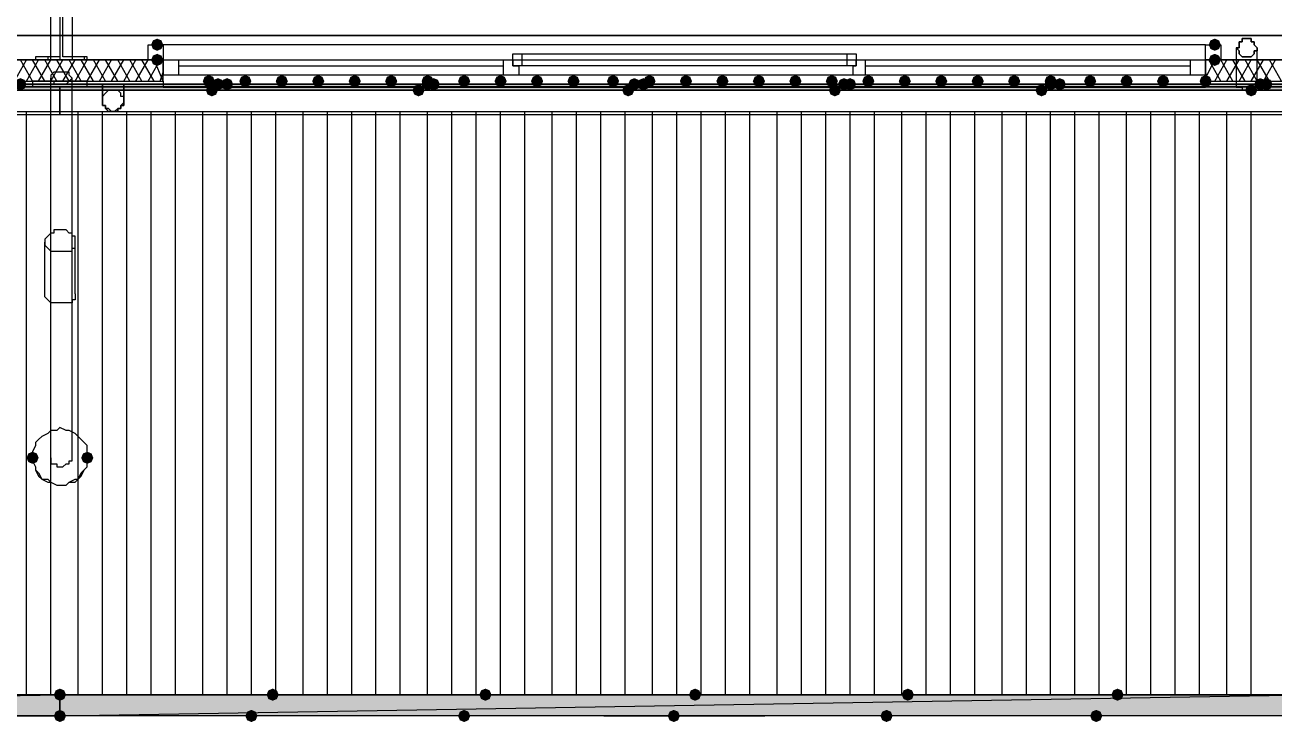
# Model space of a CAD drawing. Header units: millimetres. Extents: x 0 to 420, y 0 to 297.
# Drawn here: x 276.12 to 293.52, y 96.35 to 106.07 of the extents above; entities that cross this region are included whole.
import ezdxf

# ---------------------------------------------------------------- set-up
doc = ezdxf.new("R2010")
doc.units = ezdxf.units.MM
doc.layers.get('0').update_dxf_attribs({"linetype": 'CONTINUOUS'})

msp = doc.modelspace()

# ---------------------------------------------------------------- hatches: boundary and pattern name
at = {"true_color": 0x000007}
for points in [[(278.045333, 105.791), (278.020463, 105.731204), (277.960667, 105.706333), (277.900871, 105.731204), (277.876, 105.791), (277.900871, 105.850796), (277.960667, 105.875667), (278.020462, 105.850796)], [(292.777333, 105.791), (292.752462, 105.731204), (292.692667, 105.706333), (292.632871, 105.731204), (292.608, 105.791), (292.632871, 105.850796), (292.692667, 105.875667), (292.752462, 105.850796)], [(278.045333, 105.579333), (278.020463, 105.519537), (277.960667, 105.494667), (277.900871, 105.519537), (277.876, 105.579333), (277.900871, 105.639129), (277.960667, 105.664), (278.020462, 105.639129)], [(292.777333, 105.579333), (292.752462, 105.519537), (292.692667, 105.494667), (292.632871, 105.519537), (292.608, 105.579333), (292.632871, 105.639129), (292.692667, 105.664), (292.752462, 105.639129)], [(278.765, 105.283), (278.740129, 105.223204), (278.680333, 105.198333), (278.620538, 105.223204), (278.595667, 105.283), (278.620537, 105.342796), (278.680333, 105.367667), (278.740129, 105.342796)], [(279.273, 105.283), (279.248129, 105.223204), (279.188333, 105.198333), (279.128537, 105.223204), (279.103667, 105.283), (279.128537, 105.342796), (279.188333, 105.367667), (279.248129, 105.342796)], [(279.781, 105.283), (279.756129, 105.223204), (279.696333, 105.198333), (279.636538, 105.223204), (279.611667, 105.283), (279.636537, 105.342796), (279.696333, 105.367667), (279.756129, 105.342796)], [(280.289, 105.283), (280.264129, 105.223204), (280.204333, 105.198333), (280.144538, 105.223204), (280.119667, 105.283), (280.144537, 105.342796), (280.204333, 105.367667), (280.264129, 105.342796)], [(280.797, 105.283), (280.772129, 105.223204), (280.712333, 105.198333), (280.652537, 105.223204), (280.627667, 105.283), (280.652537, 105.342796), (280.712333, 105.367667), (280.772129, 105.342796)], [(281.305, 105.283), (281.280129, 105.223204), (281.220333, 105.198333), (281.160538, 105.223204), (281.135667, 105.283), (281.160537, 105.342796), (281.220333, 105.367667), (281.280129, 105.342796)], [(281.813, 105.283), (281.788129, 105.223204), (281.728333, 105.198333), (281.668537, 105.223204), (281.643667, 105.283), (281.668537, 105.342796), (281.728333, 105.367667), (281.788129, 105.342796)], [(282.321, 105.283), (282.296129, 105.223204), (282.236333, 105.198333), (282.176537, 105.223204), (282.151667, 105.283), (282.176537, 105.342796), (282.236333, 105.367667), (282.296129, 105.342796)], [(282.829, 105.283), (282.804129, 105.223204), (282.744333, 105.198333), (282.684538, 105.223204), (282.659667, 105.283), (282.684537, 105.342796), (282.744333, 105.367667), (282.804129, 105.342796)], [(283.337, 105.283), (283.312129, 105.223204), (283.252333, 105.198333), (283.192538, 105.223204), (283.167667, 105.283), (283.192537, 105.342796), (283.252333, 105.367667), (283.312129, 105.342796)], [(283.845, 105.283), (283.820129, 105.223204), (283.760333, 105.198333), (283.700538, 105.223204), (283.675667, 105.283), (283.700537, 105.342796), (283.760333, 105.367667), (283.820129, 105.342796)], [(284.395333, 105.283), (284.370463, 105.223204), (284.310667, 105.198333), (284.250871, 105.223204), (284.226, 105.283), (284.250871, 105.342796), (284.310667, 105.367667), (284.370462, 105.342796)], [(284.903333, 105.283), (284.878462, 105.223204), (284.818667, 105.198333), (284.758871, 105.223204), (284.734, 105.283), (284.758871, 105.342796), (284.818667, 105.367667), (284.878462, 105.342796)], [(285.411333, 105.283), (285.386462, 105.223204), (285.326667, 105.198333), (285.266871, 105.223204), (285.242, 105.283), (285.266871, 105.342796), (285.326667, 105.367667), (285.386462, 105.342796)], [(285.919333, 105.283), (285.894462, 105.223204), (285.834667, 105.198333), (285.774871, 105.223204), (285.75, 105.283), (285.774871, 105.342796), (285.834667, 105.367667), (285.894462, 105.342796)], [(286.427333, 105.283), (286.402462, 105.223204), (286.342667, 105.198333), (286.282871, 105.223204), (286.258, 105.283), (286.282871, 105.342796), (286.342667, 105.367667), (286.402462, 105.342796)], [(286.935333, 105.283), (286.910462, 105.223204), (286.850667, 105.198333), (286.790871, 105.223204), (286.766, 105.283), (286.790871, 105.342796), (286.850667, 105.367667), (286.910462, 105.342796)], [(287.443333, 105.283), (287.418463, 105.223204), (287.358667, 105.198333), (287.298871, 105.223204), (287.274, 105.283), (287.298871, 105.342796), (287.358667, 105.367667), (287.418462, 105.342796)], [(287.951333, 105.283), (287.926462, 105.223204), (287.866667, 105.198333), (287.806871, 105.223204), (287.782, 105.283), (287.806871, 105.342796), (287.866667, 105.367667), (287.926462, 105.342796)], [(288.459333, 105.283), (288.434463, 105.223204), (288.374667, 105.198333), (288.314871, 105.223204), (288.29, 105.283), (288.314871, 105.342796), (288.374667, 105.367667), (288.434462, 105.342796)], [(288.967333, 105.283), (288.942462, 105.223204), (288.882667, 105.198333), (288.822871, 105.223204), (288.798, 105.283), (288.822871, 105.342796), (288.882667, 105.367667), (288.942462, 105.342796)], [(289.475333, 105.283), (289.450462, 105.223204), (289.390667, 105.198333), (289.330871, 105.223204), (289.306, 105.283), (289.330871, 105.342796), (289.390667, 105.367667), (289.450462, 105.342796)], [(289.983333, 105.283), (289.958463, 105.223204), (289.898667, 105.198333), (289.838871, 105.223204), (289.814, 105.283), (289.838871, 105.342796), (289.898667, 105.367667), (289.958462, 105.342796)], [(290.491333, 105.283), (290.466462, 105.223204), (290.406667, 105.198333), (290.346871, 105.223204), (290.322, 105.283), (290.346871, 105.342796), (290.406667, 105.367667), (290.466462, 105.342796)], [(291.041667, 105.283), (291.016796, 105.223204), (290.957, 105.198333), (290.897204, 105.223204), (290.872333, 105.283), (290.897204, 105.342796), (290.957, 105.367667), (291.016796, 105.342796)], [(291.549667, 105.283), (291.524796, 105.223204), (291.465, 105.198333), (291.405204, 105.223204), (291.380333, 105.283), (291.405204, 105.342796), (291.465, 105.367667), (291.524796, 105.342796)], [(292.057667, 105.283), (292.032796, 105.223204), (291.973, 105.198333), (291.913204, 105.223204), (291.888333, 105.283), (291.913204, 105.342796), (291.973, 105.367667), (292.032796, 105.342796)], [(292.650333, 105.283), (292.625463, 105.223204), (292.565667, 105.198333), (292.505871, 105.223204), (292.481, 105.283), (292.505871, 105.342796), (292.565667, 105.367667), (292.625462, 105.342796)], [(276.309667, 100.033667), (276.284796, 99.973871), (276.225, 99.949), (276.165204, 99.973871), (276.140333, 100.033667), (276.165204, 100.093462), (276.225, 100.118333), (276.284796, 100.093463)], [(277.071667, 100.033667), (277.046796, 99.973871), (276.987, 99.949), (276.927204, 99.973871), (276.902333, 100.033667), (276.927204, 100.093462), (276.987, 100.118333), (277.046796, 100.093463)]]:
    msp.add_hatch(color=0, dxfattribs=at).paths.add_polyline_path(points, flags=0)
at = {"true_color": 0x0000fe}
for points in [[(276.140333, 105.240667), (276.115463, 105.180871), (276.055667, 105.156), (275.995871, 105.180871), (275.971, 105.240667), (275.995871, 105.300462), (276.055667, 105.325333), (276.115462, 105.300463)], [(278.892, 105.240667), (278.867129, 105.180871), (278.807333, 105.156), (278.747538, 105.180871), (278.722667, 105.240667), (278.747537, 105.300462), (278.807333, 105.325333), (278.867129, 105.300463)], [(279.019, 105.240667), (278.994129, 105.180871), (278.934333, 105.156), (278.874537, 105.180871), (278.849667, 105.240667), (278.874537, 105.300462), (278.934333, 105.325333), (278.994129, 105.300463)], [(279.019, 105.240667), (278.994129, 105.180871), (278.934333, 105.156), (278.874537, 105.180871), (278.849667, 105.240667), (278.874537, 105.300462), (278.934333, 105.325333), (278.994129, 105.300463)], [(281.813, 105.240667), (281.788129, 105.180871), (281.728333, 105.156), (281.668537, 105.180871), (281.643667, 105.240667), (281.668537, 105.300462), (281.728333, 105.325333), (281.788129, 105.300463)], [(281.897667, 105.240667), (281.872796, 105.180871), (281.813, 105.156), (281.753204, 105.180871), (281.728333, 105.240667), (281.753204, 105.300462), (281.813, 105.325333), (281.872796, 105.300463)], [(281.897667, 105.240667), (281.872796, 105.180871), (281.813, 105.156), (281.753204, 105.180871), (281.728333, 105.240667), (281.753204, 105.300462), (281.813, 105.325333), (281.872796, 105.300463)], [(284.691667, 105.240667), (284.666796, 105.180871), (284.607, 105.156), (284.547204, 105.180871), (284.522333, 105.240667), (284.547204, 105.300462), (284.607, 105.325333), (284.666796, 105.300463)], [(284.818667, 105.240667), (284.793796, 105.180871), (284.734, 105.156), (284.674204, 105.180871), (284.649333, 105.240667), (284.674204, 105.300462), (284.734, 105.325333), (284.793796, 105.300463)], [(284.818667, 105.240667), (284.793796, 105.180871), (284.734, 105.156), (284.674204, 105.180871), (284.649333, 105.240667), (284.674204, 105.300462), (284.734, 105.325333), (284.793796, 105.300463)], [(287.612667, 105.240667), (287.587796, 105.180871), (287.528, 105.156), (287.468204, 105.180871), (287.443333, 105.240667), (287.468204, 105.300462), (287.528, 105.325333), (287.587796, 105.300463)], [(287.697333, 105.240667), (287.672462, 105.180871), (287.612667, 105.156), (287.552871, 105.180871), (287.528, 105.240667), (287.552871, 105.300462), (287.612667, 105.325333), (287.672462, 105.300463)], [(287.697333, 105.240667), (287.672462, 105.180871), (287.612667, 105.156), (287.552871, 105.180871), (287.528, 105.240667), (287.552871, 105.300462), (287.612667, 105.325333), (287.672462, 105.300463)], [(290.491333, 105.240667), (290.466462, 105.180871), (290.406667, 105.156), (290.346871, 105.180871), (290.322, 105.240667), (290.346871, 105.300462), (290.406667, 105.325333), (290.466462, 105.300463)], [(290.618333, 105.240667), (290.593462, 105.180871), (290.533667, 105.156), (290.473871, 105.180871), (290.449, 105.240667), (290.473871, 105.300462), (290.533667, 105.325333), (290.593462, 105.300463)], [(290.618333, 105.240667), (290.593462, 105.180871), (290.533667, 105.156), (290.473871, 105.180871), (290.449, 105.240667), (290.473871, 105.300462), (290.533667, 105.325333), (290.593462, 105.300463)], [(293.412333, 105.240667), (293.387462, 105.180871), (293.327667, 105.156), (293.267871, 105.180871), (293.243, 105.240667), (293.267871, 105.300462), (293.327667, 105.325333), (293.387462, 105.300463)], [(293.497, 105.240667), (293.472129, 105.180871), (293.412333, 105.156), (293.352538, 105.180871), (293.327667, 105.240667), (293.352537, 105.300462), (293.412333, 105.325333), (293.472129, 105.300463)], [(293.497, 105.240667), (293.472129, 105.180871), (293.412333, 105.156), (293.352538, 105.180871), (293.327667, 105.240667), (293.352537, 105.300462), (293.412333, 105.325333), (293.472129, 105.300463)], [(278.807333, 105.156), (278.782462, 105.096204), (278.722667, 105.071333), (278.662871, 105.096204), (278.638, 105.156), (278.662871, 105.215796), (278.722667, 105.240667), (278.782462, 105.215796)], [(281.686, 105.156), (281.661129, 105.096204), (281.601333, 105.071333), (281.541538, 105.096204), (281.516667, 105.156), (281.541537, 105.215796), (281.601333, 105.240667), (281.661129, 105.215796)], [(284.607, 105.156), (284.582129, 105.096204), (284.522333, 105.071333), (284.462538, 105.096204), (284.437667, 105.156), (284.462537, 105.215796), (284.522333, 105.240667), (284.582129, 105.215796)], [(287.485667, 105.156), (287.460796, 105.096204), (287.401, 105.071333), (287.341204, 105.096204), (287.316333, 105.156), (287.341204, 105.215796), (287.401, 105.240667), (287.460796, 105.215796)], [(290.364333, 105.156), (290.339462, 105.096204), (290.279667, 105.071333), (290.219871, 105.096204), (290.195, 105.156), (290.219871, 105.215796), (290.279667, 105.240667), (290.339462, 105.215796)], [(293.285333, 105.156), (293.260463, 105.096204), (293.200667, 105.071333), (293.140871, 105.096204), (293.116, 105.156), (293.140871, 105.215796), (293.200667, 105.240667), (293.260462, 105.215796)], [(276.690667, 96.731667), (276.665796, 96.671871), (276.606, 96.647), (276.546204, 96.671871), (276.521333, 96.731667), (276.546204, 96.791462), (276.606, 96.816333), (276.665796, 96.791463)], [(276.690667, 96.731667), (276.665796, 96.671871), (276.606, 96.647), (276.546204, 96.671871), (276.521333, 96.731667), (276.546204, 96.791462), (276.606, 96.816333), (276.665796, 96.791463)], [(279.654, 96.731667), (279.629129, 96.671871), (279.569333, 96.647), (279.509537, 96.671871), (279.484667, 96.731667), (279.509537, 96.791462), (279.569333, 96.816333), (279.629129, 96.791463)], [(282.617333, 96.731667), (282.592463, 96.671871), (282.532667, 96.647), (282.472871, 96.671871), (282.448, 96.731667), (282.472871, 96.791462), (282.532667, 96.816333), (282.592462, 96.791463)], [(285.538333, 96.731667), (285.513462, 96.671871), (285.453667, 96.647), (285.393871, 96.671871), (285.369, 96.731667), (285.393871, 96.791462), (285.453667, 96.816333), (285.513462, 96.791463)], [(288.501667, 96.731667), (288.476796, 96.671871), (288.417, 96.647), (288.357204, 96.671871), (288.332333, 96.731667), (288.357204, 96.791462), (288.417, 96.816333), (288.476796, 96.791463)], [(291.422667, 96.731667), (291.397796, 96.671871), (291.338, 96.647), (291.278204, 96.671871), (291.253333, 96.731667), (291.278204, 96.791462), (291.338, 96.816333), (291.397796, 96.791463)], [(276.690667, 96.435333), (276.665796, 96.375538), (276.606, 96.350667), (276.546204, 96.375538), (276.521333, 96.435333), (276.546204, 96.495129), (276.606, 96.52), (276.665796, 96.495129)], [(279.357667, 96.435333), (279.332796, 96.375538), (279.273, 96.350667), (279.213204, 96.375538), (279.188333, 96.435333), (279.213204, 96.495129), (279.273, 96.52), (279.332796, 96.495129)], [(282.321, 96.435333), (282.296129, 96.375538), (282.236333, 96.350667), (282.176537, 96.375538), (282.151667, 96.435333), (282.176537, 96.495129), (282.236333, 96.52), (282.296129, 96.495129)], [(285.242, 96.435333), (285.217129, 96.375538), (285.157333, 96.350667), (285.097538, 96.375538), (285.072667, 96.435333), (285.097537, 96.495129), (285.157333, 96.52), (285.217129, 96.495129)], [(288.205333, 96.435333), (288.180462, 96.375538), (288.120667, 96.350667), (288.060871, 96.375538), (288.036, 96.435333), (288.060871, 96.495129), (288.120667, 96.52), (288.180462, 96.495129)], [(291.126333, 96.435333), (291.101462, 96.375538), (291.041667, 96.350667), (290.981871, 96.375538), (290.957, 96.435333), (290.981871, 96.495129), (291.041667, 96.52), (291.101462, 96.495129)]]:
    msp.add_hatch(color=0, dxfattribs=at).paths.add_polyline_path(points, flags=0)
at = {"true_color": 0x000007}
h = msp.add_hatch(color=0, dxfattribs=at)
h.paths.add_polyline_path([(381.550333, 105.156), (119.507, 105.156), (381.550333, 105.240667)], flags=0)
h.paths.add_polyline_path([(119.507, 105.156), (381.550333, 105.240667), (119.507, 105.240667)], flags=0)
h = msp.add_hatch(color=0, dxfattribs=at)
h.paths.add_polyline_path([(276.606, 96.435333), (259.249333, 96.435333), (276.606, 96.731667)], flags=0)
h.paths.add_polyline_path([(259.249333, 96.435333), (276.606, 96.731667), (259.249333, 96.731667)], flags=0)
h = msp.add_hatch(color=0, dxfattribs=at)
h.paths.add_polyline_path([(294.005, 96.435333), (276.606, 96.435333), (294.005, 96.731667)], flags=0)
h.paths.add_polyline_path([(276.606, 96.435333), (294.005, 96.731667), (276.606, 96.731667)], flags=0)

# ---------------------------------------------------------------- linework, layer by layer
at = {"color": 0, "true_color": 0x000007}
for points in [[(392.938, 222.25), (258.868333, 222.25), (258.868333, 191.219667), (242.189, 191.219667), (242.189, 222.25), (108.119333, 222.25), (108.119333, 105.579333), (242.189, 105.579333), (242.189, 136.609667), (258.868333, 136.609667), (258.868333, 105.579333), (392.938, 105.579333)], [(242.189, 221.869), (242.189, 191.219667), (258.868333, 191.219667), (258.868333, 221.869), (392.557, 221.869), (392.557, 105.918), (258.868333, 105.918), (258.868333, 136.609667), (242.189, 136.609667), (242.189, 105.918), (108.500333, 105.918), (108.500333, 221.869)], [(276.987, 106.299), (276.267333, 106.299), (276.267333, 106.256667), (276.606, 106.256667), (276.606, 105.621667), (276.267333, 105.621667), (276.267333, 105.579333), (276.987, 105.579333), (276.987, 105.621667), (276.648333, 105.621667), (276.648333, 106.256667), (276.987, 106.256667)], [(277.833667, 105.791), (278.045333, 105.791), (278.045333, 105.579333), (277.833667, 105.579333), (277.833667, 105.791), (278.045333, 105.791), (278.045333, 105.579333), (277.833667, 105.579333)], [(292.565667, 105.791), (292.777333, 105.791), (292.777333, 105.579333), (292.565667, 105.579333), (292.565667, 105.791), (292.777333, 105.791), (292.777333, 105.579333), (292.565667, 105.579333)], [(292.989, 105.748667), (293.031333, 105.748667), (293.031333, 105.791), (293.031333, 105.833333), (293.073667, 105.833333), (293.073667, 105.875667), (293.116, 105.875667), (293.158333, 105.875667), (293.200667, 105.875667), (293.200667, 105.833333), (293.243, 105.833333), (293.243, 105.791), (293.285333, 105.748667), (293.285333, 105.706333), (293.243, 105.706333), (293.243, 105.664), (293.200667, 105.621667), (293.158333, 105.621667), (293.116, 105.621667), (293.073667, 105.621667), (293.031333, 105.664), (293.031333, 105.706333), (292.989, 105.748667), (293.031333, 105.706333), (293.031333, 105.664), (293.073667, 105.621667), (293.116, 105.621667), (293.158333, 105.621667), (293.200667, 105.621667), (293.243, 105.664), (293.243, 105.706333), (293.285333, 105.706333), (293.285333, 105.748667), (293.243, 105.791), (293.243, 105.833333), (293.200667, 105.833333), (293.200667, 105.875667), (293.158333, 105.875667), (293.116, 105.875667), (293.073667, 105.875667), (293.073667, 105.833333), (293.031333, 105.833333), (293.031333, 105.791), (293.031333, 105.748667)], [(293.285333, 105.748667), (293.243, 105.791), (293.243, 105.833333), (293.200667, 105.833333), (293.200667, 105.875667), (293.158333, 105.875667), (293.116, 105.875667), (293.073667, 105.875667), (293.073667, 105.833333), (293.031333, 105.833333), (293.031333, 105.791), (293.031333, 105.748667), (292.989, 105.748667), (293.031333, 105.706333), (293.031333, 105.664), (293.073667, 105.621667), (293.116, 105.621667), (293.158333, 105.621667), (293.200667, 105.621667), (293.243, 105.664), (293.243, 105.706333), (293.285333, 105.706333)], [(282.913667, 105.664), (283.040667, 105.664), (283.040667, 105.494667), (282.913667, 105.494667)], [(287.697333, 105.494667), (287.570333, 105.494667), (287.570333, 105.664), (287.697333, 105.664)], [(278.045333, 105.579333), (278.045333, 105.367667)], [(292.565667, 105.579333), (292.565667, 105.367667)], [(276.648333, 105.41), (276.606, 105.41), (276.563667, 105.41), (276.521333, 105.41), (276.479, 105.367667), (276.479, 105.325333), (276.479, 105.283), (276.521333, 105.283), (276.521333, 105.240667), (276.563667, 105.240667), (276.606, 105.240667), (276.648333, 105.240667), (276.690667, 105.240667), (276.733, 105.283), (276.775333, 105.325333), (276.733, 105.367667), (276.733, 105.41), (276.690667, 105.41)], [(381.550333, 105.156), (119.507, 105.156), (381.550333, 105.240667)], [(119.507, 105.156), (381.550333, 105.240667), (119.507, 105.240667)], [(276.606, 105.198333), (259.207, 105.198333), (259.207, 104.817333), (276.606, 104.817333)], [(294.005, 105.198333), (276.606, 105.198333), (276.606, 104.817333), (294.005, 104.817333)], [(277.071667, 105.240667), (277.198667, 105.240667), (277.198667, 105.029), (277.198667, 104.986667), (277.198667, 104.944333), (277.241, 104.944333), (277.241, 104.902), (277.283333, 104.859667), (277.325667, 104.859667), (277.368, 104.859667), (277.410333, 104.859667), (277.410333, 104.902), (277.452667, 104.902), (277.452667, 104.944333), (277.495, 104.944333), (277.495, 104.986667), (277.495, 105.029), (277.495, 105.240667), (277.622, 105.240667), (277.495, 105.240667), (277.495, 105.029), (277.495, 104.986667), (277.452667, 104.944333), (277.452667, 104.902), (277.410333, 104.902), (277.368, 104.859667), (277.325667, 104.859667), (277.283333, 104.902), (277.241, 104.902), (277.241, 104.944333), (277.198667, 104.944333), (277.198667, 104.986667), (277.198667, 105.029), (277.198667, 105.240667), (277.071667, 105.240667), (277.198667, 105.240667), (277.198667, 105.029), (277.198667, 104.986667), (277.198667, 104.944333), (277.241, 104.944333), (277.241, 104.902), (277.283333, 104.859667), (277.325667, 104.859667), (277.368, 104.859667), (277.410333, 104.859667), (277.410333, 104.902), (277.452667, 104.902), (277.452667, 104.944333), (277.495, 104.944333), (277.495, 104.986667), (277.495, 105.029), (277.495, 105.240667), (277.622, 105.240667), (277.495, 105.240667), (277.495, 105.029), (277.495, 104.986667), (277.452667, 104.944333), (277.452667, 104.902), (277.410333, 104.902), (277.368, 104.859667), (277.325667, 104.859667), (277.283333, 104.902), (277.241, 104.902), (277.241, 104.944333), (277.198667, 104.944333), (277.198667, 104.986667), (277.198667, 105.029), (277.198667, 105.240667), (277.071667, 105.240667), (277.198667, 105.240667), (277.198667, 105.029), (277.198667, 104.986667), (277.198667, 104.944333), (277.241, 104.944333), (277.241, 104.902), (277.283333, 104.902), (277.325667, 104.859667), (277.368, 104.859667), (277.410333, 104.902), (277.452667, 104.902), (277.452667, 104.944333), (277.495, 104.986667), (277.495, 105.029), (277.495, 105.240667), (277.622, 105.240667), (277.495, 105.240667), (277.495, 105.029), (277.495, 104.986667), (277.495, 104.944333), (277.452667, 104.944333), (277.452667, 104.902), (277.410333, 104.902), (277.410333, 104.859667), (277.368, 104.859667), (277.325667, 104.859667), (277.283333, 104.859667), (277.241, 104.902), (277.241, 104.944333), (277.198667, 104.944333), (277.198667, 104.986667), (277.198667, 105.029), (277.198667, 105.240667)], [(277.198667, 105.029), (277.198667, 104.986667), (277.198667, 104.944333), (277.241, 104.944333), (277.241, 104.902), (277.283333, 104.902), (277.325667, 104.859667), (277.368, 104.859667), (277.410333, 104.902), (277.452667, 104.902), (277.452667, 104.944333), (277.495, 104.986667), (277.495, 105.029), (277.495, 105.071333), (277.452667, 105.071333), (277.452667, 105.113667), (277.410333, 105.156), (277.368, 105.156), (277.325667, 105.156), (277.283333, 105.156), (277.241, 105.113667), (277.198667, 105.071333)], [(277.495, 105.029), (277.495, 105.071333), (277.452667, 105.071333), (277.452667, 105.113667), (277.410333, 105.156), (277.368, 105.156), (277.325667, 105.156), (277.283333, 105.156), (277.241, 105.113667), (277.198667, 105.071333), (277.198667, 105.029), (277.198667, 104.986667), (277.198667, 104.944333), (277.241, 104.944333), (277.241, 104.902), (277.283333, 104.902), (277.325667, 104.859667), (277.368, 104.859667), (277.410333, 104.902), (277.452667, 104.902), (277.452667, 104.944333), (277.495, 104.986667)], [(292.989, 105.198333), (293.031333, 105.198333), (293.073667, 105.198333), (293.073667, 105.156), (293.116, 105.156), (293.158333, 105.156), (293.200667, 105.156), (293.200667, 105.198333), (293.243, 105.198333), (293.285333, 105.198333), (293.243, 105.198333), (293.200667, 105.198333), (293.158333, 105.198333), (293.116, 105.198333), (293.073667, 105.198333), (293.031333, 105.198333)], [(381.550333, 97.324333), (381.550333, 96.731667), (119.507, 96.731667), (119.507, 97.324333), (119.507, 104.309333), (119.507, 104.859667), (381.550333, 104.859667), (381.550333, 104.309333)], [(276.648333, 103.208667), (276.606, 103.208667), (276.563667, 103.208667), (276.521333, 103.208667), (276.521333, 103.166333), (276.479, 103.166333), (276.436667, 103.124), (276.394333, 103.081667), (276.394333, 103.039333), (276.394333, 102.997), (276.436667, 102.954667), (276.479, 102.912333), (276.521333, 102.912333), (276.563667, 102.912333), (276.606, 102.912333), (276.648333, 102.912333), (276.690667, 102.912333), (276.733, 102.912333), (276.775333, 102.912333), (276.775333, 102.954667), (276.817667, 102.954667), (276.817667, 102.997), (276.817667, 103.039333), (276.817667, 103.081667), (276.817667, 103.124), (276.775333, 103.124), (276.775333, 103.166333), (276.733, 103.166333), (276.690667, 103.208667)], [(276.690667, 100.414667), (276.606, 100.457), (276.563667, 100.414667), (276.479, 100.414667), (276.436667, 100.372333), (276.352, 100.33), (276.309667, 100.287667), (276.267333, 100.245333), (276.267333, 100.203), (276.225, 100.118333), (276.225, 100.033667), (276.225, 99.991333), (276.267333, 99.906667), (276.267333, 99.864333), (276.309667, 99.822), (276.352, 99.737333), (276.436667, 99.737333), (276.479, 99.695), (276.563667, 99.652667), (276.606, 99.652667), (276.690667, 99.652667), (276.733, 99.695), (276.817667, 99.737333), (276.86, 99.737333), (276.902333, 99.822), (276.944667, 99.864333), (276.987, 99.906667), (276.987, 99.991333), (276.987, 100.033667), (276.987, 100.118333), (276.987, 100.203), (276.944667, 100.245333), (276.902333, 100.287667), (276.86, 100.33), (276.817667, 100.372333), (276.733, 100.414667)], [(276.606, 96.435333), (259.249333, 96.435333), (276.606, 96.731667)], [(259.249333, 96.435333), (276.606, 96.731667), (259.249333, 96.731667)], [(346.159667, 96.731667), (346.159667, 96.435333), (328.803, 96.435333), (328.803, 96.731667), (328.803, 96.435333), (311.404, 96.435333), (311.404, 96.731667), (311.404, 96.435333), (294.005, 96.435333), (294.005, 96.731667), (294.005, 96.435333), (276.606, 96.435333), (276.606, 96.731667), (259.249333, 96.731667), (259.249333, 96.435333), (276.606, 96.435333), (276.606, 96.731667), (294.005, 96.731667), (311.404, 96.731667), (328.803, 96.731667)], [(294.005, 96.435333), (276.606, 96.435333), (294.005, 96.731667)], [(276.606, 96.435333), (294.005, 96.731667), (276.606, 96.731667)], [(284.183667, 96.435333), (286.427333, 96.435333)]]:
    msp.add_lwpolyline(points, close=True, dxfattribs=at)
at = {"color": 0, "true_color": 0x0000fe}
msp.add_lwpolyline([(242.189, 221.869), (108.500333, 221.869), (108.500333, 105.918), (242.189, 105.918), (242.189, 136.609667), (258.868333, 136.609667), (258.868333, 105.918), (392.557, 105.918), (392.557, 221.869), (258.868333, 221.869), (258.868333, 191.219667), (242.189, 191.219667)], close=True, dxfattribs=at)
at = {"color": 0, "true_color": 0x00002b}
for points in [[(258.868333, 105.579333), (276.479, 105.579333), (276.479, 140.081), (258.868333, 140.081)], [(276.775333, 105.579333), (293.878, 105.579333), (293.878, 140.081), (276.775333, 140.081)]]:
    msp.add_lwpolyline(points, close=True, dxfattribs=at)
at = {"color": 0, "true_color": 0x000007}
for points in [[(276.606, 106.299), (276.606, 105.579333)], [(285.326667, 105.791), (278.045333, 105.791), (278.045333, 105.706333)], [(285.326667, 105.791), (278.045333, 105.791), (278.045333, 105.706333)], [(292.565667, 105.706333), (292.565667, 105.791), (285.326667, 105.791)], [(292.565667, 105.706333), (292.565667, 105.791), (285.326667, 105.791)], [(276.267333, 105.621667), (276.267333, 105.579333)], [(276.436667, 105.621667), (276.436667, 105.579333)], [(276.775333, 105.621667), (276.775333, 105.579333)], [(276.944667, 105.621667), (276.944667, 105.579333)], [(278.045333, 105.706333), (278.045333, 105.579333), (285.326667, 105.579333)], [(278.045333, 105.706333), (278.045333, 105.579333), (285.326667, 105.579333)], [(283.040667, 105.664), (287.570333, 105.664)], [(283.040667, 105.664), (287.570333, 105.664)], [(285.326667, 105.579333), (292.565667, 105.579333), (292.565667, 105.706333)], [(285.326667, 105.579333), (292.565667, 105.579333), (292.565667, 105.706333)], [(292.989, 105.748667), (292.989, 105.198333)], [(293.285333, 105.198333), (293.285333, 105.748667)], [(278.045333, 105.579333), (275.166667, 105.579333)], [(275.971, 105.283), (276.140333, 105.579333)], [(276.225, 105.283), (276.055667, 105.579333)], [(276.140333, 105.283), (276.309667, 105.579333)], [(276.394333, 105.283), (276.225, 105.579333)], [(276.309667, 105.283), (276.479, 105.579333)], [(276.563667, 105.283), (276.394333, 105.579333)], [(276.479, 105.283), (276.648333, 105.579333)], [(276.733, 105.283), (276.563667, 105.579333)], [(276.648333, 105.283), (276.817667, 105.579333)], [(276.902333, 105.283), (276.733, 105.579333)], [(276.817667, 105.283), (276.987, 105.579333)], [(277.071667, 105.283), (276.902333, 105.579333)], [(276.987, 105.283), (277.156333, 105.579333)], [(277.241, 105.283), (277.071667, 105.579333)], [(277.156333, 105.283), (277.325667, 105.579333)], [(277.410333, 105.283), (277.241, 105.579333)], [(277.325667, 105.283), (277.495, 105.579333)], [(277.579667, 105.283), (277.410333, 105.579333)], [(277.495, 105.283), (277.664333, 105.579333)], [(277.749, 105.283), (277.579667, 105.579333)], [(277.664333, 105.283), (277.833667, 105.579333)], [(277.918333, 105.283), (277.749, 105.579333)], [(277.833667, 105.283), (278.003, 105.579333)], [(278.045333, 105.283), (277.918333, 105.579333)], [(278.045333, 105.283), (278.045333, 105.367667), (278.045333, 105.579333)], [(278.045333, 105.579333), (292.565667, 105.579333)], [(278.045333, 105.579333), (278.257, 105.579333), (278.257, 105.367667), (278.045333, 105.367667)], [(278.257, 105.579333), (282.786667, 105.579333)], [(278.257, 105.494667), (282.786667, 105.494667)], [(282.871333, 105.367667), (282.786667, 105.367667), (282.786667, 105.579333), (282.871333, 105.579333)], [(282.871333, 105.579333), (282.913667, 105.579333), (282.913667, 105.494667), (282.998333, 105.494667), (282.998333, 105.367667), (282.871333, 105.367667)], [(283.040667, 105.579333), (287.570333, 105.579333)], [(287.570333, 105.494667), (283.040667, 105.494667)], [(287.739667, 105.367667), (287.655, 105.367667), (287.655, 105.494667), (287.697333, 105.494667), (287.697333, 105.579333), (287.739667, 105.579333)], [(287.739667, 105.579333), (287.824333, 105.579333), (287.824333, 105.367667), (287.739667, 105.367667)], [(287.824333, 105.579333), (292.354, 105.579333)], [(287.824333, 105.494667), (292.354, 105.494667)], [(292.565667, 105.367667), (292.354, 105.367667), (292.354, 105.579333), (292.565667, 105.579333)], [(292.565667, 105.325333), (292.692667, 105.579333)], [(292.565667, 105.283), (292.565667, 105.367667), (292.565667, 105.579333)], [(295.444333, 105.579333), (292.565667, 105.579333)], [(292.777333, 105.283), (292.608, 105.579333)], [(292.692667, 105.283), (292.862, 105.579333)], [(292.946667, 105.283), (292.777333, 105.579333)], [(292.862, 105.283), (293.031333, 105.579333)], [(293.116, 105.283), (292.946667, 105.579333)], [(293.031333, 105.283), (293.200667, 105.579333)], [(293.285333, 105.283), (293.116, 105.579333)], [(293.200667, 105.283), (293.37, 105.579333)], [(293.454667, 105.283), (293.285333, 105.579333)], [(293.37, 105.283), (293.539333, 105.579333)], [(293.624, 105.283), (293.454667, 105.579333)], [(275.166667, 105.283), (278.045333, 105.283)], [(276.987, 105.198333), (276.987, 105.283), (276.944667, 105.283), (276.902333, 105.283), (276.86, 105.283), (276.817667, 105.283), (276.733, 105.283), (276.690667, 105.283), (276.606, 105.283), (276.563667, 105.283), (276.479, 105.283), (276.436667, 105.283), (276.352, 105.283), (276.309667, 105.283), (276.267333, 105.283), (276.225, 105.283), (276.225, 105.198333)], [(276.479, 100.033667), (276.479, 105.325333)], [(276.775333, 100.033667), (276.775333, 105.325333)], [(278.003, 105.283), (278.045333, 105.41)], [(278.045333, 105.283), (278.045333, 105.367667)], [(278.045333, 105.283), (278.045333, 105.198333), (292.565667, 105.198333), (292.565667, 105.283)], [(282.786667, 105.367667), (278.257, 105.367667)], [(287.655, 105.367667), (282.998333, 105.367667)], [(292.354, 105.367667), (287.824333, 105.367667)], [(292.608, 105.283), (292.565667, 105.41)], [(292.565667, 105.283), (292.565667, 105.367667)], [(292.565667, 105.283), (295.444333, 105.283)], [(381.846667, 105.240667), (119.507, 105.240667), (381.846667, 105.240667), (119.507, 105.240667)], [(381.550333, 105.240667), (119.507, 105.240667)], [(381.804333, 105.240667), (381.550333, 105.240667), (119.507, 105.240667)], [(381.846667, 105.240667), (119.507, 105.240667), (119.507, 105.156)], [(119.507, 105.156), (381.550333, 105.156)], [(276.987, 105.198333), (276.944667, 105.198333), (276.902333, 105.198333), (276.86, 105.198333), (276.817667, 105.198333), (276.733, 105.198333), (276.690667, 105.198333), (276.606, 105.198333), (276.563667, 105.198333), (276.479, 105.198333), (276.436667, 105.198333), (276.352, 105.198333), (276.309667, 105.198333), (276.267333, 105.198333), (276.225, 105.198333)], [(276.394333, 102.319667), (276.394333, 103.039333)], [(276.817667, 102.319667), (276.817667, 103.039333)], [(276.817667, 102.319667), (276.817667, 102.277333), (276.817667, 102.235), (276.775333, 102.235), (276.775333, 102.192667), (276.733, 102.192667), (276.690667, 102.192667), (276.648333, 102.192667), (276.606, 102.192667), (276.563667, 102.192667), (276.521333, 102.192667), (276.479, 102.192667), (276.436667, 102.235), (276.394333, 102.277333), (276.394333, 102.319667)], [(276.225, 100.033667), (276.225, 99.991333), (276.267333, 99.906667), (276.267333, 99.864333), (276.309667, 99.779667), (276.352, 99.737333), (276.436667, 99.695), (276.479, 99.695), (276.563667, 99.652667), (276.606, 99.652667), (276.690667, 99.652667), (276.733, 99.695), (276.817667, 99.695), (276.86, 99.737333), (276.902333, 99.779667), (276.944667, 99.864333), (276.987, 99.906667), (276.987, 99.991333), (276.987, 100.033667)], [(276.479, 100.033667), (276.479, 99.991333), (276.479, 99.949), (276.521333, 99.949), (276.563667, 99.949), (276.563667, 99.906667), (276.606, 99.906667), (276.648333, 99.906667), (276.690667, 99.949), (276.733, 99.949), (276.733, 99.991333), (276.775333, 99.991333), (276.775333, 100.033667)], [(276.606, 96.731667), (259.249333, 96.731667)], [(294.005, 96.731667), (276.606, 96.731667)], [(286.427333, 96.435333), (284.183667, 96.435333)]]:
    msp.add_lwpolyline(points, dxfattribs=at)
at = {"color": 0, "true_color": 0x0000fd}
for points in [[(276.140333, 96.731667), (276.140333, 104.859667)], [(276.479, 96.731667), (276.479, 104.859667)], [(276.86, 96.731667), (276.86, 104.859667)], [(277.198667, 96.731667), (277.198667, 104.859667)], [(277.537333, 96.731667), (277.537333, 104.859667)], [(277.876, 96.731667), (277.876, 104.859667)], [(278.214667, 96.731667), (278.214667, 104.859667)], [(278.595667, 96.731667), (278.595667, 104.859667)], [(278.934333, 96.731667), (278.934333, 104.859667)], [(279.273, 96.731667), (279.273, 104.859667)], [(279.611667, 96.731667), (279.611667, 104.859667)], [(279.992667, 96.731667), (279.992667, 104.859667)], [(280.331333, 96.731667), (280.331333, 104.859667)], [(280.67, 96.731667), (280.67, 104.859667)], [(281.008667, 96.731667), (281.008667, 104.859667)], [(281.347333, 96.731667), (281.347333, 104.859667)], [(281.728333, 96.731667), (281.728333, 104.859667)], [(282.067, 96.731667), (282.067, 104.859667)], [(282.405667, 96.731667), (282.405667, 104.859667)], [(282.744333, 96.731667), (282.744333, 104.859667)], [(283.083, 96.731667), (283.083, 104.859667)], [(283.464, 96.731667), (283.464, 104.859667)], [(283.802667, 96.731667), (283.802667, 104.859667)], [(284.141333, 96.731667), (284.141333, 104.859667)], [(284.48, 96.731667), (284.48, 104.859667)], [(284.861, 96.731667), (284.861, 104.859667)], [(285.199667, 96.731667), (285.199667, 104.859667)], [(285.538333, 96.731667), (285.538333, 104.859667)], [(285.877, 96.731667), (285.877, 104.859667)], [(286.215667, 96.731667), (286.215667, 104.859667)], [(286.596667, 96.731667), (286.596667, 104.859667)], [(286.935333, 96.731667), (286.935333, 104.859667)], [(287.274, 96.731667), (287.274, 104.859667)], [(287.612667, 96.731667), (287.612667, 104.859667)], [(287.951333, 96.731667), (287.951333, 104.859667)], [(288.332333, 96.731667), (288.332333, 104.859667)], [(288.671, 96.731667), (288.671, 104.859667)], [(289.009667, 96.731667), (289.009667, 104.859667)], [(289.348333, 96.731667), (289.348333, 104.859667)], [(289.729333, 96.731667), (289.729333, 104.859667)], [(290.068, 96.731667), (290.068, 104.859667)], [(290.406667, 96.731667), (290.406667, 104.859667)], [(290.745333, 96.731667), (290.745333, 104.859667)], [(291.084, 96.731667), (291.084, 104.859667)], [(291.465, 96.731667), (291.465, 104.859667)], [(291.803667, 96.731667), (291.803667, 104.859667)], [(292.142333, 96.731667), (292.142333, 104.859667)], [(292.481, 96.731667), (292.481, 104.859667)], [(292.862, 96.731667), (292.862, 104.859667)], [(293.200667, 96.731667), (293.200667, 104.859667)]]:
    msp.add_lwpolyline(points, dxfattribs=at)

doc.saveas('drawing.dxf')
